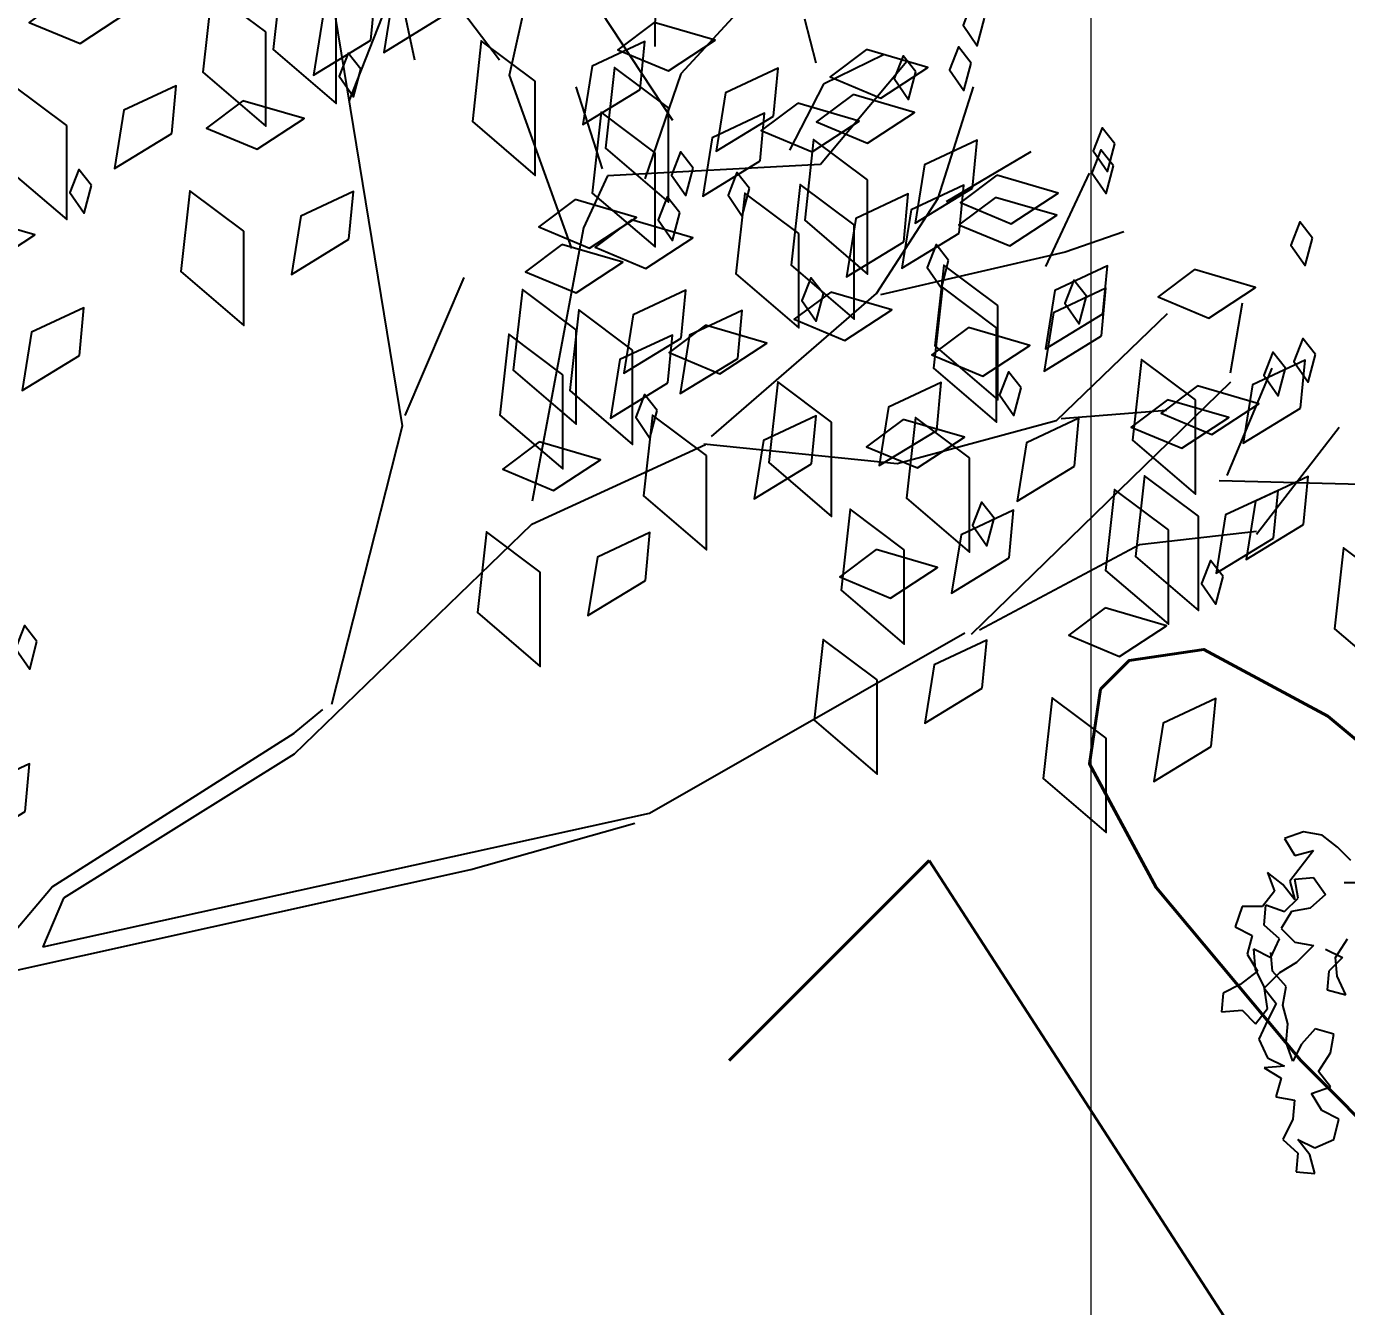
# Model space of a CAD drawing. Header units: millimetres. Extents: x 684983 to 685377, y 990360 to 990509.
# Drawn here: x 685035.111 to 685036.231, y 990442.157 to 990443.243 of the extents above; entities that cross this region are included whole.
import ezdxf

# ---------------------------------------------------------------- set-up
doc = ezdxf.new("R2010")
doc.units = ezdxf.units.MM
doc.layers.add('grid', color=8, linetype='Continuous', lineweight=9)
doc.layers.add('GRID LEVELS', color=7, linetype='Continuous', lineweight=13)
for name, color, linetype in [('GUAVA TREE', 7, 'Continuous'), ('TEAK', 7, 'Continuous'), ('trees', 104, 'Continuous')]:
    doc.layers.add(name, color=color, linetype=linetype)
doc.styles.get("Standard").update_dxf_attribs({"font": 'RomanS'})

# ---------------------------------------------------------------- blocks, each defined once
blk = doc.blocks.new('A$C79224DEA')
at = {"layer": 'trees', "color": 49, "true_color": 0x594322}
for p, q in [((2.8874, 3.2081), (2.775, 3.8962)), ((3.5625, 3.4953), (3.607, 3.6356)), ((3.6793, 3.5533), (3.5724, 3.4904)), ((3.7527, 3.5266), (3.6978, 3.4092)), ((3.1457, 3.5231), (3.1157, 3.4579)), ((3.4846, 3.3751), (3.5625, 3.4953)), ((3.1157, 3.4579), (3.0509, 3.1132)), ((3.7963, 3.4526), (3.7224, 3.427)), ((3.7224, 3.427), (3.4897, 3.3732)), ((2.8911, 3.2214), (2.9653, 3.3951)), ((3.2769, 3.1947), (3.4846, 3.3751)), ((3.7176, 3.2177), (3.8502, 3.2281)), ((3.711, 3.2145), (3.511, 3.1604)), ((2.7984, 2.8574), (2.8874, 3.2081)), ((3.0506, 3.0845), (3.2695, 3.1847)), ((3.511, 3.1604), (3.2674, 3.1852)), ((3.8161, 3.0582), (3.6144, 2.9509)), ((3.199, 2.7204), (3.5959, 2.9476))]:
    blk.add_line(p, q, dxfattribs=at)
at = {"layer": 'trees', "color": 99, "true_color": 0x1a511e}
for p, q in [((3.0098, 3.669), (2.8524, 3.8761)), ((2.8206, 3.6173), (2.8983, 3.8157)), ((2.9031, 3.669), (2.8762, 3.7951)), ((3.0224, 3.65), (3.0512, 3.7791)), ((3.228, 3.5928), (3.1213, 3.7556)), ((3.2059, 3.6863), (3.2064, 3.7582)), ((3.4086, 3.6651), (3.3943, 3.7208)), ((3.4937, 3.6758), (3.4182, 3.6388)), ((3.4182, 3.6388), (3.375, 3.5557)), ((3.9307, 3.2749), (3.9461, 3.3631)), ((3.9264, 3.1457), (3.9831, 3.2811)), ((3.9635, 3.0718), (4.0676, 3.2068)), ((3.9165, 3.1392), (4.1112, 3.1345))]:
    blk.add_line(p, q, dxfattribs=at)
at = {"layer": 'trees', "color": 62, "true_color": 0xacc205}
for p, q in [((3.3324, 3.754), (3.2383, 3.6516)), ((3.5231, 3.6674), (3.4141, 3.5374)), ((3.2383, 3.6516), (3.1931, 3.5195))]:
    blk.add_line(p, q, dxfattribs=at)
at = {"layer": 'trees', "color": 47, "true_color": 0x8d6a35}
for p, q in [((3.1008, 3.4319), (3.0224, 3.65)), ((3.1396, 3.532), (3.1063, 3.6356)), ((3.4141, 3.5374), (3.1457, 3.5231)), ((3.8511, 3.3492), (3.711, 3.2145)), ((2.751, 2.7945), (3.0506, 3.0845)), ((3.9635, 3.0751), (3.8161, 3.0582)), ((2.751, 2.8211), (2.7873, 2.8507)), ((2.4462, 2.6274), (2.751, 2.8211)), ((2.751, 2.7945), (2.4604, 2.6132)), ((2.4343, 2.5517), (3.199, 2.7204)), ((2.9737, 2.6492), (3.1802, 2.7078)), ((2.4032, 2.5227), (2.9737, 2.6492)), ((2.3494, 2.5134), (2.4462, 2.6274)), ((2.4604, 2.6132), (2.4343, 2.5517))]:
    blk.add_line(p, q, dxfattribs=at)
at = {"layer": 'trees', "color": 55, "true_color": 0x97922b}
blk.add_line((3.9306, 3.2635), (3.6042, 2.9454), dxfattribs=at)
at = {"layer": 'trees', "color": 62, "true_color": 0xacc205}
for points in [[(2.804, 3.7333), (2.7361, 3.7842), (2.7248, 3.6824), (2.804, 3.6146)], [(2.9364, 3.723), (2.9421, 3.7833), (2.8759, 3.7523), (2.8641, 3.6788)], [(2.7153, 3.7047), (2.6474, 3.7556), (2.6361, 3.6538), (2.7153, 3.586)], [(3.2046, 3.7165), (3.1587, 3.6821), (3.2226, 3.6554), (3.2817, 3.694)], [(3.3551, 3.5986), (3.3608, 3.6589), (3.2946, 3.6279), (3.2828, 3.5544)], [(2.4646, 3.5868), (2.3967, 3.6377), (2.3853, 3.536), (2.4646, 3.4681)], [(2.6877, 3.4537), (2.6198, 3.5045), (2.6085, 3.4028), (2.6877, 3.3349)], [(3.3868, 3.4506), (3.3189, 3.5015), (3.3076, 3.3997), (3.3868, 3.3319)], [(3.2388, 3.3189), (3.2445, 3.3792), (3.1783, 3.3482), (3.1665, 3.2747)], [(3.2705, 3.1709), (3.2026, 3.2218), (3.1913, 3.12), (3.2705, 3.0522)], [(3.4029, 3.1606), (3.4086, 3.2209), (3.3424, 3.1899), (3.3306, 3.1163)], [(3.7342, 3.1575), (3.7399, 3.2178), (3.6737, 3.1868), (3.6619, 3.1133)], [(3.5195, 3.0522), (3.4516, 3.1031), (3.4403, 3.0013), (3.5195, 2.9334)], [(3.7741, 2.8147), (3.7062, 2.8656), (3.6949, 2.7638), (3.7741, 2.6959)], [(3.9065, 2.8043), (3.9122, 2.8647), (3.846, 2.8336), (3.8342, 2.7601)]]:
    blk.add_lwpolyline(points, close=True, dxfattribs=at)
at = {"layer": 'trees', "color": 42, "true_color": 0xd28328}
for points in [[(2.4634, 3.751), (2.4174, 3.7165), (2.4814, 3.6899), (2.5405, 3.7285)], [(3.4724, 3.6823), (3.4264, 3.6478), (3.4904, 3.6212), (3.5495, 3.6598)], [(3.3857, 3.6148), (3.3397, 3.5803), (3.4037, 3.5537), (3.4628, 3.5922)], [(3.3382, 3.542), (3.3439, 3.6024), (3.2777, 3.5713), (3.2658, 3.4978)], [(3.7851, 3.5636), (3.7692, 3.5838), (3.7579, 3.5549), (3.7759, 3.5288)], [(3.4735, 3.5181), (3.4056, 3.569), (3.3943, 3.4672), (3.4735, 3.3994)], [(3.6059, 3.5078), (3.6116, 3.5681), (3.5454, 3.5371), (3.5336, 3.4635)], [(3.7833, 3.5357), (3.7673, 3.5559), (3.7561, 3.5269), (3.774, 3.5009)], [(2.8201, 3.4433), (2.8258, 3.5036), (2.7596, 3.4726), (2.7478, 3.3991)], [(2.3471, 3.4713), (2.3011, 3.4369), (2.3651, 3.4102), (2.4242, 3.4488)], [(4.0341, 3.4449), (4.0181, 3.4651), (4.0069, 3.4361), (4.0248, 3.4101)], [(3.8854, 3.4052), (3.8395, 3.3708), (3.9034, 3.3441), (3.9625, 3.3827)], [(3.6358, 3.3319), (3.5679, 3.3828), (3.5566, 3.281), (3.6358, 3.2131)], [(3.6519, 3.0418), (3.6576, 3.1021), (3.5914, 3.0711), (3.5795, 2.9976)], [(3.7729, 2.9788), (3.727, 2.9444), (3.791, 2.9177), (3.8501, 2.9563)], [(3.6179, 2.8778), (3.6236, 2.9382), (3.5574, 2.9071), (3.5456, 2.8336)]]:
    blk.add_lwpolyline(points, close=True, dxfattribs=at)
at = {"layer": 'trees', "color": 99, "true_color": 0x1a511e}
for points in [[(2.8477, 3.6944), (2.8534, 3.7547), (2.7872, 3.7237), (2.7754, 3.6501)], [(3.621, 3.722), (3.6051, 3.7422), (3.5938, 3.7132), (3.6118, 3.6872)], [(3.0548, 3.6425), (2.9869, 3.6934), (2.9756, 3.5916), (3.0548, 3.5238)], [(2.8352, 3.6575), (2.8193, 3.6777), (2.808, 3.6487), (2.826, 3.6227)], [(3.1872, 3.6322), (3.1929, 3.6925), (3.1267, 3.6615), (3.1149, 3.5879)], [(3.604, 3.6654), (3.5881, 3.6856), (3.5769, 3.6567), (3.5948, 3.6306)], [(3.2228, 3.6089), (3.1549, 3.6598), (3.1435, 3.558), (3.2228, 3.4902)], [(3.5343, 3.6544), (3.5184, 3.6746), (3.5071, 3.6457), (3.5251, 3.6196)], [(3.4554, 3.6257), (3.4094, 3.5913), (3.4734, 3.5646), (3.5325, 3.6032)], [(3.2058, 3.5524), (3.1379, 3.6033), (3.1266, 3.5015), (3.2058, 3.4336)], [(3.2539, 3.5331), (3.238, 3.5533), (3.2267, 3.5243), (3.2447, 3.4983)], [(2.4957, 3.511), (2.4798, 3.5312), (2.4685, 3.5022), (2.4865, 3.4762)], [(3.325, 3.5074), (3.309, 3.5276), (3.2978, 3.4987), (3.3157, 3.4726)], [(3.5889, 3.4512), (3.5947, 3.5116), (3.5284, 3.4805), (3.5166, 3.407)], [(3.6364, 3.524), (3.5905, 3.4895), (3.6545, 3.4628), (3.7136, 3.5014)], [(3.1053, 3.4934), (3.0593, 3.4589), (3.1233, 3.4323), (3.1824, 3.4709)], [(3.2369, 3.4765), (3.221, 3.4967), (3.2098, 3.4678), (3.2277, 3.4417)], [(3.5192, 3.4403), (3.5249, 3.5006), (3.4587, 3.4696), (3.4469, 3.396)], [(3.0883, 3.4369), (3.0424, 3.4024), (3.1063, 3.3758), (3.1654, 3.4144)], [(3.5757, 3.4166), (3.5598, 3.4368), (3.5486, 3.4079), (3.5665, 3.3818)], [(3.6376, 3.3598), (3.5697, 3.4107), (3.5584, 3.3089), (3.6376, 3.2411)], [(3.418, 3.3748), (3.4021, 3.3949), (3.3908, 3.366), (3.4088, 3.34)], [(3.1065, 3.3293), (3.0386, 3.3801), (3.0272, 3.2784), (3.1065, 3.2105)], [(3.4271, 3.3769), (3.3812, 3.3425), (3.4451, 3.3158), (3.5042, 3.3544)], [(3.7682, 3.3215), (3.7739, 3.3818), (3.7077, 3.3508), (3.6959, 3.2773)], [(3.7493, 3.3717), (3.7334, 3.3919), (3.7222, 3.363), (3.7401, 3.3369)], [(3.1775, 3.3036), (3.1096, 3.3545), (3.0983, 3.2527), (3.1775, 3.1848)], [(3.3099, 3.2932), (3.3156, 3.3536), (3.2494, 3.3225), (3.2375, 3.249)], [(3.2693, 3.3351), (3.2234, 3.3006), (3.2874, 3.274), (3.3465, 3.3126)], [(3.6007, 3.332), (3.5547, 3.2976), (3.6187, 3.2709), (3.6778, 3.3095)], [(4.0001, 3.2809), (3.9842, 3.3011), (3.9729, 3.2722), (3.9909, 3.2461)], [(3.4283, 3.2128), (3.3604, 3.2637), (3.3491, 3.1619), (3.4283, 3.094)], [(3.5607, 3.2024), (3.5664, 3.2628), (3.5001, 3.2317), (3.4883, 3.1582)], [(3.667, 3.256), (3.651, 3.2762), (3.6398, 3.2473), (3.6577, 3.2212)], [(3.2086, 3.2277), (3.1927, 3.2479), (3.1815, 3.219), (3.1994, 3.1929)], [(3.8892, 3.2585), (3.8433, 3.2241), (3.9073, 3.1974), (3.9664, 3.236)], [(3.8515, 3.2412), (3.8055, 3.2068), (3.8695, 3.1801), (3.9286, 3.2187)], [(3.5183, 3.2163), (3.4724, 3.1819), (3.5364, 3.1552), (3.5955, 3.1938)], [(3.06, 3.1881), (3.0141, 3.1536), (3.078, 3.127), (3.1371, 3.1655)], [(4.0228, 3.084), (4.0285, 3.1443), (3.9623, 3.1133), (3.9505, 3.0398)], [(3.8526, 3.0771), (3.7847, 3.128), (3.7734, 3.0262), (3.8526, 2.9583)], [(3.633, 3.092), (3.6171, 3.1122), (3.6058, 3.0833), (3.6238, 3.0572)], [(3.0612, 3.0239), (2.9933, 3.0748), (2.982, 2.973), (3.0612, 2.9052)], [(3.1936, 3.0136), (3.1993, 3.0739), (3.1331, 3.0429), (3.1212, 2.9693)], [(3.4844, 3.0524), (3.4384, 3.0179), (3.5024, 2.9912), (3.5615, 3.0298)], [(3.9216, 3.0185), (3.9057, 3.0387), (3.8944, 3.0098), (3.9123, 2.9837)], [(2.4271, 2.9365), (2.4112, 2.9567), (2.4, 2.9278), (2.4179, 2.9017)], [(3.4856, 2.8882), (3.4177, 2.9391), (3.4063, 2.8373), (3.4856, 2.7695)]]:
    blk.add_lwpolyline(points, close=True, dxfattribs=at)
at = {"layer": 'trees', "color": 55, "true_color": 0x97922b}
for points in [[(2.5969, 3.5765), (2.6026, 3.6368), (2.5364, 3.6058), (2.5246, 3.5323)], [(2.6866, 3.6178), (2.6406, 3.5834), (2.7046, 3.5567), (2.7637, 3.5953)], [(3.4566, 3.4616), (3.3887, 3.5125), (3.3774, 3.4107), (3.4566, 3.3428)], [(3.1763, 3.4677), (3.1304, 3.4333), (3.1943, 3.4066), (3.2534, 3.4452)], [(3.77, 3.3495), (3.7757, 3.4098), (3.7095, 3.3788), (3.6977, 3.3052)], [(2.4806, 3.2968), (2.4863, 3.3571), (2.4201, 3.3261), (2.4083, 3.2526)], [(3.0895, 3.2727), (3.0216, 3.3236), (3.0103, 3.2218), (3.0895, 3.154)], [(3.2219, 3.2624), (3.2276, 3.3227), (3.1613, 3.2917), (3.1495, 3.2181)], [(4.0379, 3.2982), (4.022, 3.3184), (4.0107, 3.2895), (4.0287, 3.2634)], [(3.8866, 3.2411), (3.8187, 3.2919), (3.8074, 3.1902), (3.8866, 3.1223)], [(4.019, 3.2307), (4.0247, 3.291), (3.9585, 3.26), (3.9466, 3.1865)], [(3.6019, 3.1679), (3.534, 3.2188), (3.5226, 3.117), (3.6019, 3.0491)], [(3.8904, 3.0944), (3.8225, 3.1453), (3.8112, 3.0435), (3.8904, 2.9756)], [(3.985, 3.0667), (3.9907, 3.127), (3.9245, 3.096), (3.9127, 3.0225)], [(4.1412, 3.0036), (4.0733, 3.0545), (4.062, 2.9527), (4.1412, 2.8848)], [(2.412, 2.7223), (2.4177, 2.7826), (2.3515, 2.7516), (2.3397, 2.6781)]]:
    blk.add_lwpolyline(points, close=True, dxfattribs=at)
at = {"layer": 'trees', "color": 49, "true_color": 0x594322}
blk.add_lwpolyline([(3.6346, 3.496), (3.5887, 3.4616), (3.6527, 3.4349), (3.7118, 3.4735)], close=True, dxfattribs=at)
blk = doc.blocks.new('A$C25655A80')
at = {"color": 62}
for p, q in [((-0.79926, 1.64456), (-0.80984, 1.64072)), ((-0.78869, 1.64263), (-0.79926, 1.64456)), ((-0.78004, 1.63589), (-0.78869, 1.64263)), ((-0.80984, 1.64072), (-0.80408, 1.6311)), ((-0.77236, 1.62819), (-0.78004, 1.63589)), ((-0.7935, 1.63398), (-0.80698, 1.61669)), ((-0.80408, 1.6311), (-0.7935, 1.63398)), ((-0.81947, 1.62151), (-0.81563, 1.61093)), ((-0.81082, 1.61477), (-0.81947, 1.62151)), ((-0.8041, 1.60611), (-0.81082, 1.61477)), ((-0.80698, 1.61669), (-0.8041, 1.60611)), ((-0.80409, 1.61765), (-0.79352, 1.6186)), ((-0.80218, 1.60707), (-0.80409, 1.61765)), ((-0.79352, 1.6186), (-0.78679, 1.60898)), ((-0.7243, 1.61565), (-0.77621, 1.6157)), ((-0.81563, 1.61093), (-0.82237, 1.60228)), ((-0.80987, 1.59939), (-0.80218, 1.60707)), ((-0.78679, 1.60898), (-0.79545, 1.6013)), ((-0.8339, 1.60229), (-0.83776, 1.59076)), ((-0.82237, 1.60228), (-0.8339, 1.60229)), ((-0.82142, 1.59171), (-0.82045, 1.60324)), ((-0.82045, 1.60324), (-0.80987, 1.59939)), ((-0.80603, 1.59938), (-0.81181, 1.58978)), ((-0.79545, 1.6013), (-0.80603, 1.59938)), ((-0.83776, 1.59076), (-0.82815, 1.58595)), ((-0.81277, 1.58401), (-0.82142, 1.59171)), ((-0.82815, 1.58595), (-0.83105, 1.57537)), ((-0.81759, 1.57344), (-0.81277, 1.58401)), ((-0.81181, 1.58978), (-0.80412, 1.58208)), ((-0.78106, 1.57341), (-0.77432, 1.58397)), ((-0.83105, 1.57537), (-0.82529, 1.56576)), ((-0.8272, 1.57825), (-0.81759, 1.57344)), ((-0.82625, 1.56672), (-0.8272, 1.57825)), ((-0.81663, 1.56575), (-0.81759, 1.57632)), ((-0.80412, 1.58208), (-0.79355, 1.58015)), ((-0.79355, 1.58015), (-0.80317, 1.57054)), ((-0.78682, 1.57822), (-0.77721, 1.5734)), ((-0.80317, 1.57054), (-0.81279, 1.56478)), ((-0.77721, 1.5734), (-0.78491, 1.56572)), ((-0.78011, 1.56283), (-0.78106, 1.57341)), ((-0.82529, 1.56576), (-0.83491, 1.55807)), ((-0.82145, 1.5571), (-0.82625, 1.56672)), ((-0.81279, 1.56478), (-0.82145, 1.55614)), ((-0.80895, 1.55709), (-0.81663, 1.56575)), ((-0.78491, 1.56572), (-0.78588, 1.55514)), ((-0.77531, 1.55225), (-0.78011, 1.56283)), ((-0.84452, 1.55328), (-0.84549, 1.5427)), ((-0.83491, 1.55807), (-0.84452, 1.55328)), ((-0.81954, 1.5446), (-0.82145, 1.5571)), ((-0.82145, 1.55614), (-0.81473, 1.54748)), ((-0.81088, 1.54652), (-0.80895, 1.55709)), ((-0.78588, 1.55514), (-0.77531, 1.55225)), ((-0.81473, 1.54748), (-0.81954, 1.53787)), ((-0.80801, 1.53594), (-0.81088, 1.54652)), ((-0.84549, 1.5427), (-0.83396, 1.54365)), ((-0.83396, 1.54365), (-0.82628, 1.53596)), ((-0.82628, 1.53596), (-0.81954, 1.5446)), ((-0.81954, 1.53787), (-0.82436, 1.5273)), ((-0.80898, 1.52537), (-0.80801, 1.53594)), ((-0.79263, 1.53304), (-0.80033, 1.5244)), ((-0.78206, 1.53015), (-0.79263, 1.53304)), ((-0.82436, 1.5273), (-0.81956, 1.51672)), ((-0.80515, 1.51479), (-0.80898, 1.52537)), ((-0.80033, 1.5244), (-0.80515, 1.51479)), ((-0.78399, 1.51957), (-0.78206, 1.53015)), ((-0.81956, 1.51672), (-0.80995, 1.51191)), ((-0.79073, 1.50901), (-0.78399, 1.51957)), ((-0.80995, 1.51191), (-0.82149, 1.51096)), ((-0.82149, 1.51096), (-0.81188, 1.50518)), ((-0.78401, 1.50035), (-0.79073, 1.50901)), ((-0.81188, 1.50518), (-0.81478, 1.49461)), ((-0.81478, 1.49461), (-0.8042, 1.49268)), ((-0.79459, 1.49651), (-0.78401, 1.50035)), ((-0.78883, 1.48689), (-0.79459, 1.49651)), ((-0.8042, 1.49268), (-0.80518, 1.4821)), ((-0.77922, 1.48208), (-0.78883, 1.48689)), ((-0.80518, 1.4821), (-0.81095, 1.47057)), ((-0.78212, 1.47055), (-0.77922, 1.48208)), ((-0.81095, 1.47057), (-0.80231, 1.46287)), ((-0.8023, 1.47057), (-0.79269, 1.46575)), ((-0.79558, 1.46191), (-0.8023, 1.47057)), ((-0.79269, 1.46575), (-0.78212, 1.47055)), ((-0.80231, 1.46287), (-0.80328, 1.4523)), ((-0.79271, 1.45133), (-0.79558, 1.46191)), ((-0.80328, 1.4523), (-0.79271, 1.45133))]:
    blk.add_line(p, q, dxfattribs=at)
blk = doc.blocks.new('TR')
blk.add_blockref('A$C25655A80', (0.01921, 0.01485, 1.34531))

msp = doc.modelspace()

# ---------------------------------------------------------------- linework, layer by layer
at = {"layer": 'grid'}
msp.add_line((685036.0136, 990509.1548), (685036.0136, 990370.8996), dxfattribs=at)

# ---------------------------------------------------------------- block references
at = {"layer": 'GUAVA TREE', "xscale": 0.6732243812140887, "yscale": 0.6732243812140887, "zscale": 0.6732243812140887}
msp.add_blockref('A$C79224DEA', (685033.4858, 990440.7445, 99.791), dxfattribs=at)
at = {"layer": 'TEAK', "xscale": 1.5, "yscale": 1.5, "zscale": 1.5}
msp.add_blockref('TR', (685037.364, 990440.071, 99.689), dxfattribs=at)

# ---------------------------------------------------------------- texts
at = {"layer": 'GRID LEVELS', "width": 0.5}
msp.add_text('99.701', height=0.8, rotation=45, dxfattribs=at).set_placement((685035.63, 990441.1578, 99.7013))

doc.saveas('drawing.dxf')
